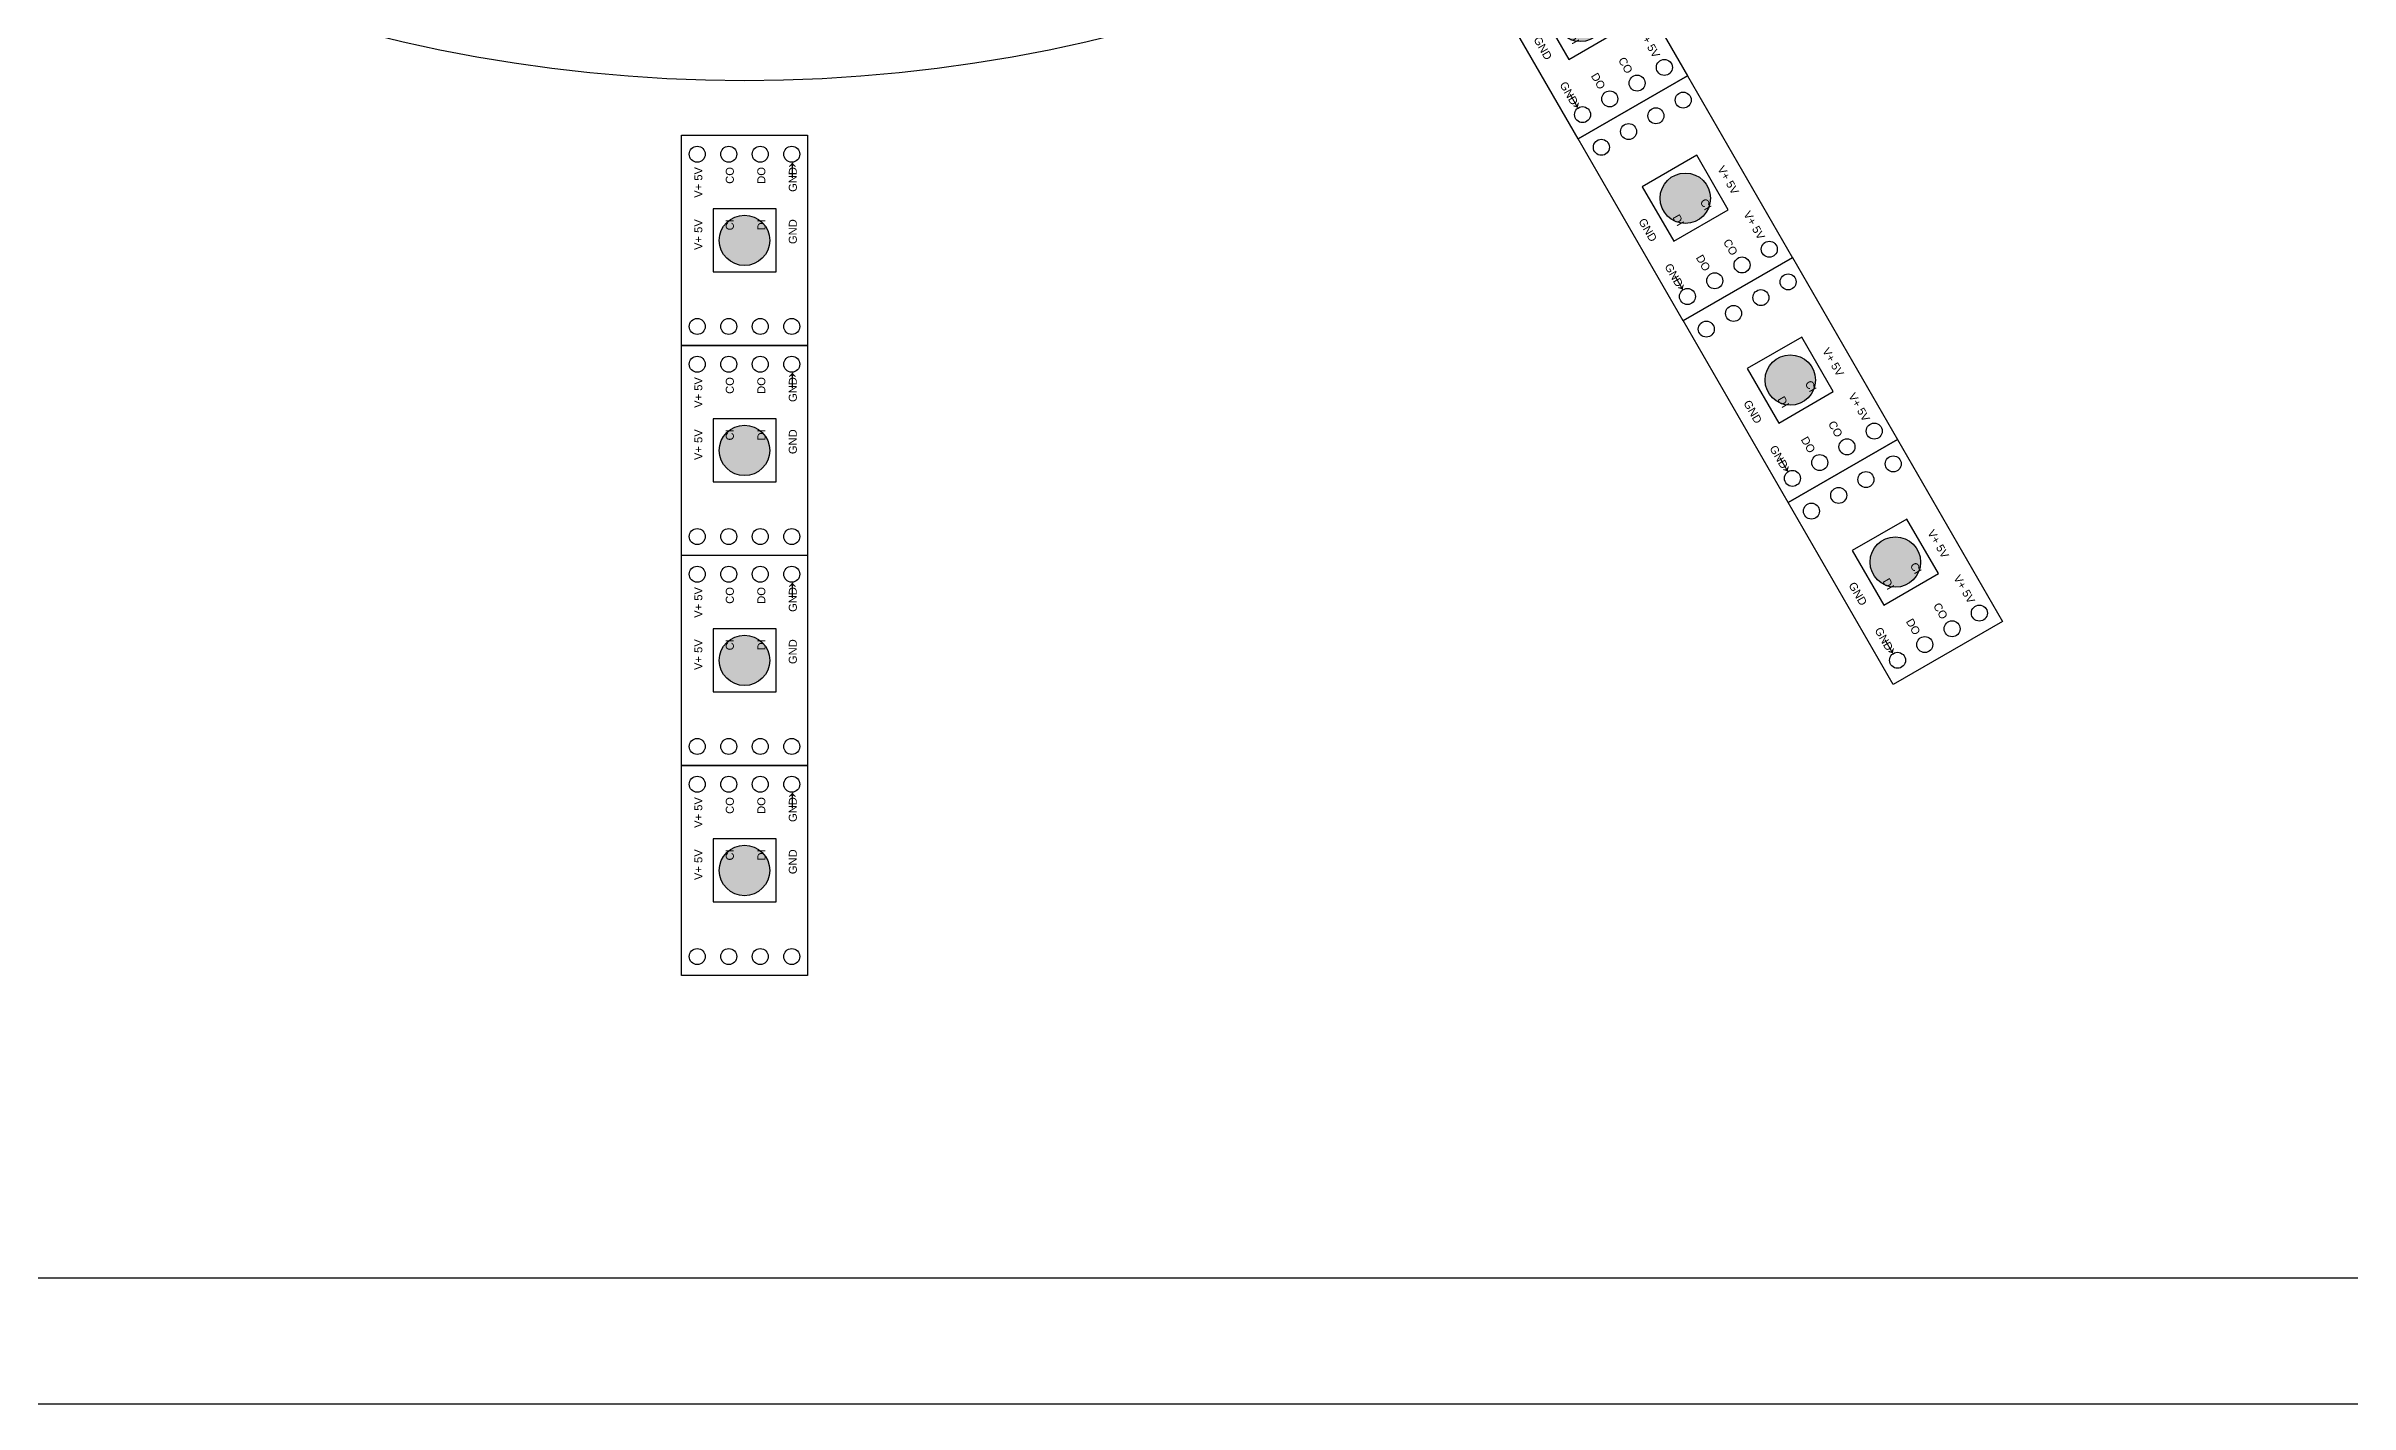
# Model space of a CAD drawing. Header units: millimetres. Extents: x 2050 to 3932, y -1485 to -693.
# Drawn here: x 3240.5 to 3423.4, y -1277.8 to -1170 of the extents above; entities that cross this region are included whole.
import ezdxf

# ---------------------------------------------------------------- set-up
doc = ezdxf.new("R2010")
doc.units = ezdxf.units.MM
doc.header["$LTSCALE"] = 10
doc.header["$MEASUREMENT"] = 0
doc.layers.get('0').update_dxf_attribs({"color": 8})
for name, color, linetype in [('LED SMD 5050', 40, 'Continuous'), ('LED Strip', 30, 'Continuous'), ('vero Pins', 30, 'Continuous')]:
    doc.layers.add(name, color=color, linetype=linetype)
doc.styles.get("Standard").update_dxf_attribs({"font": 'arial.ttf'})

# ---------------------------------------------------------------- blocks, each defined once
blk = doc.blocks.new('DotStar 240mm Disc')
at = {"layer": 'vero Pins'}
blk.add_circle((0, 0), 120, dxfattribs=at)
blk = doc.blocks.new('SMD 5050')
at = {"layer": 'LED SMD 5050'}
blk.add_hatch(color=256, dxfattribs=at).paths.add_polyline_path([(2, 0, 1), (-2, 0, 1)])
blk.add_lwpolyline([(-2.5, 2.5), (-2.5, -2.5), (2.5, -2.5), (2.5, 2.5)], close=True, dxfattribs=at)
blk.add_circle((0, 0), 2, dxfattribs=at)
blk = doc.blocks.new('DotStar Strip 60')
at = {"color": 1}
for centre in [(-3.75, 15.17), (-1.25, 15.17), (1.25, 15.17), (3.75, 15.17), (-3.75, 1.5), (-1.25, 1.5), (1.25, 1.5), (3.75, 1.5)]:
    blk.add_circle(centre, 0.635, dxfattribs=at)
at = {"layer": 'LED Strip'}
blk.add_lwpolyline([(5, 16.67), (5, 0), (-5, 0), (-5, 16.67)], close=True, dxfattribs=at)
at = {"layer": 'vero Pins'}
blk.add_blockref('SMD 5050', (0, 8.33), dxfattribs=at)
at = {"color": 4, "width": 7.3862, "attachment_point": 9, "rotation": 90}
for s, insert, char_height in [('V+ 5V', (-3.34, 14.15), 0.635), ('CO', (-0.84, 14.15), 0.635), ('DO', (1.66, 14.15), 0.635), ('GND', (4.16, 14.15), 0.635), ('{\\fArial|b1|i0|c0|p34;→}', (4.16, 14.94), 1.5), ('V+ 5V', (-3.34, 10.01), 0.635), ('CI', (-0.84, 10.01), 0.635), ('DI', (1.66, 10.01), 0.635), ('GND', (4.16, 10.01), 0.635)]:
    blk.add_mtext(s, dxfattribs=dict(at, insert=insert, char_height=char_height))

msp = doc.modelspace()

# ---------------------------------------------------------------- linework, layer by layer
at = {"layer": 'vero Pins'}
for points in [[(3070.98, -1277.78), (3520.98, -1277.78), (3520.98, -827.78), (3070.98, -827.78)], [(3080.98, -1267.78), (3510.98, -1267.78), (3510.98, -837.78), (3080.98, -837.78)]]:
    msp.add_lwpolyline(points, close=True, dxfattribs=at)

# ---------------------------------------------------------------- block references
for name, p in [('DotStar 240mm Disc', (3295.98, -1052.78)), ('DotStar Strip 60', (3295.98, -1193.78)), ('DotStar Strip 60', (3295.98, -1210.45)), ('DotStar Strip 60', (3295.98, -1227.11)), ('DotStar Strip 60', (3295.98, -1243.78))]:
    msp.add_blockref(name, p, dxfattribs=at)
at = {"layer": 'vero Pins', "rotation": 209.9999999999999}
for p in [(3358.15, -1160.46), (3366.48, -1174.89), (3374.81, -1189.32), (3383.15, -1203.76)]:
    msp.add_blockref('DotStar Strip 60', p, dxfattribs=at)

doc.saveas('drawing.dxf')
